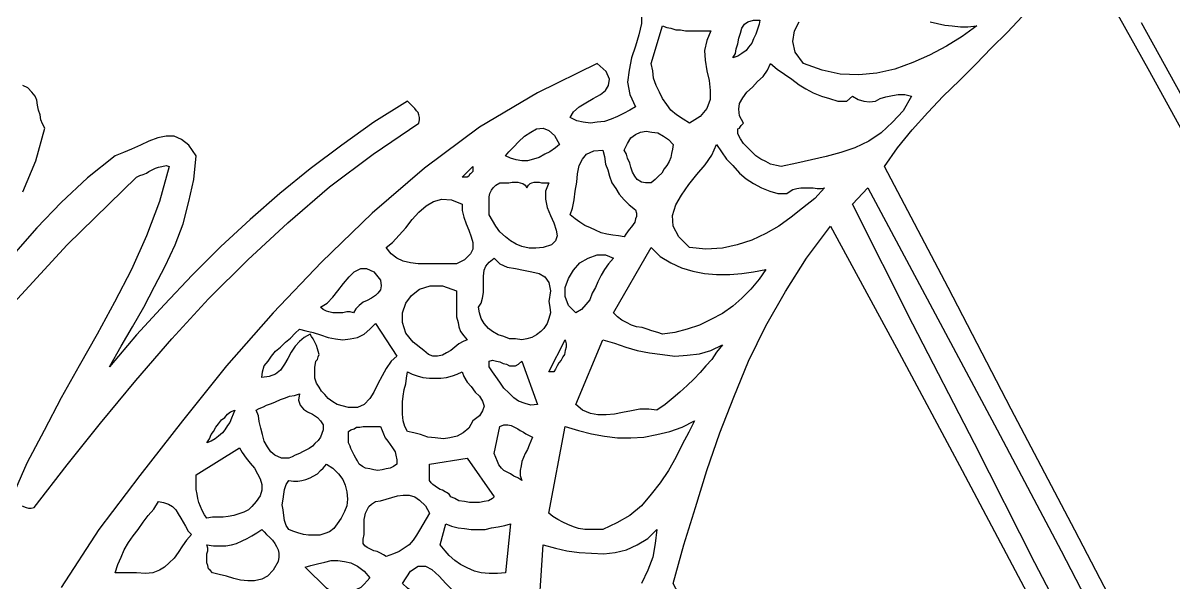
# Model space of a CAD drawing. Extents: x 0.02 to 6.9, y 0.03 to 9.01.
# Drawn here: x 2.986 to 4.393, y 4.742 to 5.426 of the extents above; entities that cross this region are included whole.
import ezdxf

# ---------------------------------------------------------------- set-up
doc = ezdxf.new("R2010")
doc.units = 0
doc.layers.add('1', color=7, linetype='Continuous')

msp = doc.modelspace()

# ---------------------------------------------------------------- linework, layer by layer
msp.add_lwpolyline([(4.353, 5.427), (4.381, 5.376), (4.409, 5.325)])
at = {"layer": '1'}
for points in [[(4.284, 5.509), (4.361, 5.371), (4.437, 5.233), (4.511, 5.093), (4.585, 4.954), (4.659, 4.814), (4.733, 4.675), (4.806, 4.535), (4.881, 4.396), (4.956, 4.257), (5.033, 4.119)], [(3.742, 5.439), (3.742, 5.426), (3.739, 5.412), (3.735, 5.398), (3.73, 5.384), (3.727, 5.369), (3.725, 5.354), (3.728, 5.339), (3.735, 5.324), (3.728, 5.32), (3.72, 5.316), (3.713, 5.312), (3.705, 5.309), (3.697, 5.306), (3.688, 5.305), (3.68, 5.304), (3.671, 5.305), (3.663, 5.307), (3.655, 5.311), (3.659, 5.318), (3.666, 5.324), (3.674, 5.329), (3.683, 5.334), (3.692, 5.339), (3.698, 5.344), (3.702, 5.35), (3.703, 5.358), (3.699, 5.367), (3.688, 5.377), (3.615, 5.341), (3.544, 5.299), (3.477, 5.249), (3.413, 5.194), (3.351, 5.134), (3.292, 5.072), (3.235, 5.007), (3.181, 4.94), (3.129, 4.873), (3.079, 4.807), (3.033, 4.736)], [(4.427, 4.509), (4.349, 4.658), (4.272, 4.806), (4.194, 4.954), (4.117, 5.103), (4.039, 5.251), (4.055, 5.274), (4.073, 5.296), (4.092, 5.317), (4.111, 5.337), (4.131, 5.356), (4.151, 5.376), (4.17, 5.396), (4.189, 5.415), (4.208, 5.435)], [(3.827, 5.417), (3.822, 5.405), (3.819, 5.393), (3.82, 5.381), (3.822, 5.368), (3.825, 5.356), (3.826, 5.344), (3.826, 5.333), (3.822, 5.322), (3.814, 5.312), (3.801, 5.304), (3.793, 5.309), (3.785, 5.314), (3.778, 5.32), (3.773, 5.327), (3.768, 5.334), (3.764, 5.342), (3.76, 5.35), (3.757, 5.359), (3.756, 5.368), (3.754, 5.377), (3.768, 5.423), (3.773, 5.421), (3.778, 5.42), (3.784, 5.418), (3.79, 5.418), (3.796, 5.417), (3.802, 5.417), (3.809, 5.417), (3.815, 5.417), (3.821, 5.417), (3.827, 5.417)], [(3.887, 5.43), (3.886, 5.425), (3.884, 5.419), (3.882, 5.413), (3.879, 5.407), (3.877, 5.402), (3.873, 5.397), (3.87, 5.393), (3.865, 5.389), (3.86, 5.386), (3.854, 5.384), (3.857, 5.389), (3.858, 5.395), (3.86, 5.401), (3.861, 5.408), (3.863, 5.414), (3.865, 5.42), (3.868, 5.425), (3.872, 5.428), (3.879, 5.43), (3.887, 5.43)], [(4.095, 5.428), (4.104, 5.426), (4.113, 5.424), (4.122, 5.423), (4.132, 5.422), (4.141, 5.422), (4.152, 5.423), (4.134, 5.41), (4.115, 5.398), (4.094, 5.387), (4.074, 5.378), (4.052, 5.37), (4.03, 5.365), (4.008, 5.363), (3.985, 5.364), (3.963, 5.369), (3.94, 5.377), (3.93, 5.391), (3.927, 5.404), (3.929, 5.417), (3.935, 5.428)], [(3.993, 5.331), (4, 5.337), (4.007, 5.333), (4.014, 5.331), (4.021, 5.33), (4.028, 5.331), (4.034, 5.334), (4.041, 5.336), (4.049, 5.338), (4.056, 5.339), (4.064, 5.339), (4.072, 5.337), (4.062, 5.319), (4.049, 5.305), (4.035, 5.292), (4.02, 5.282), (4.003, 5.274), (3.986, 5.268), (3.968, 5.263), (3.95, 5.259), (3.932, 5.255), (3.913, 5.251), (3.907, 5.252), (3.9, 5.254), (3.894, 5.257), (3.888, 5.26), (3.882, 5.264), (3.877, 5.269), (3.872, 5.274), (3.867, 5.279), (3.863, 5.285), (3.86, 5.291), (3.86, 5.293), (3.86, 5.295), (3.86, 5.297), (3.862, 5.298), (3.863, 5.3), (3.864, 5.301), (3.866, 5.303), (3.867, 5.304), (3.862, 5.313), (3.861, 5.321), (3.862, 5.328), (3.866, 5.335), (3.871, 5.342), (3.878, 5.348), (3.884, 5.355), (3.891, 5.361), (3.896, 5.369), (3.9, 5.377), (3.908, 5.37), (3.917, 5.364), (3.926, 5.358), (3.935, 5.351), (3.943, 5.346), (3.952, 5.341), (3.962, 5.337), (3.972, 5.334), (3.982, 5.331), (3.993, 5.331)], [(2.986, 5.22), (3.002, 5.258), (3.013, 5.298), (3.01, 5.303), (3.008, 5.308), (3.007, 5.314), (3.005, 5.32), (3.004, 5.326), (3.003, 5.332), (3.001, 5.337), (2.997, 5.342), (2.992, 5.347), (2.986, 5.35)], [(2.985, 4.836), (2.987, 4.835), (2.99, 4.834), (2.993, 4.833), (2.996, 4.833), (3, 4.834), (3.04, 4.886), (3.081, 4.937), (3.124, 4.989), (3.168, 5.04), (3.213, 5.089), (3.261, 5.137), (3.31, 5.182), (3.361, 5.226), (3.414, 5.266), (3.47, 5.304), (3.471, 5.308), (3.471, 5.311), (3.47, 5.314), (3.469, 5.317), (3.467, 5.319), (3.465, 5.322), (3.463, 5.324), (3.461, 5.326), (3.459, 5.328), (3.456, 5.331), (3.415, 5.305), (3.376, 5.277), (3.337, 5.248), (3.3, 5.218), (3.264, 5.186), (3.228, 5.153), (3.193, 5.118), (3.159, 5.082), (3.125, 5.045), (3.092, 5.006), (3.106, 5.031), (3.12, 5.055), (3.134, 5.079), (3.147, 5.104), (3.16, 5.129), (3.172, 5.155), (3.182, 5.181), (3.189, 5.208), (3.195, 5.235), (3.198, 5.264), (3.189, 5.277), (3.18, 5.284), (3.171, 5.288), (3.161, 5.288), (3.151, 5.286), (3.14, 5.282), (3.13, 5.277), (3.119, 5.272), (3.109, 5.268), (3.099, 5.264), (3.065, 5.237), (3.033, 5.207), (3.003, 5.176), (2.974, 5.143)], [(3.642, 5.278), (3.637, 5.274), (3.63, 5.269), (3.624, 5.266), (3.617, 5.262), (3.61, 5.26), (3.603, 5.258), (3.596, 5.258), (3.589, 5.259), (3.582, 5.261), (3.576, 5.264), (3.58, 5.269), (3.586, 5.275), (3.592, 5.281), (3.599, 5.288), (3.607, 5.293), (3.614, 5.297), (3.622, 5.298), (3.629, 5.295), (3.636, 5.289), (3.642, 5.278)], [(3.781, 5.278), (3.78, 5.272), (3.779, 5.267), (3.778, 5.262), (3.776, 5.257), (3.773, 5.252), (3.77, 5.248), (3.767, 5.243), (3.763, 5.239), (3.759, 5.235), (3.754, 5.231), (3.747, 5.231), (3.742, 5.232), (3.737, 5.235), (3.734, 5.239), (3.731, 5.244), (3.729, 5.25), (3.728, 5.255), (3.725, 5.261), (3.724, 5.266), (3.721, 5.271), (3.725, 5.279), (3.729, 5.286), (3.735, 5.29), (3.741, 5.293), (3.748, 5.294), (3.755, 5.293), (3.762, 5.292), (3.769, 5.288), (3.775, 5.284), (3.781, 5.278)], [(3.92, 5.218), (3.924, 5.221), (3.927, 5.223), (3.932, 5.224), (3.937, 5.225), (3.942, 5.225), (3.947, 5.225), (3.952, 5.225), (3.957, 5.224), (3.962, 5.224), (3.966, 5.225), (3.954, 5.212), (3.939, 5.2), (3.925, 5.189), (3.91, 5.178), (3.894, 5.169), (3.877, 5.161), (3.859, 5.155), (3.841, 5.151), (3.821, 5.15), (3.801, 5.152), (3.788, 5.165), (3.781, 5.178), (3.78, 5.191), (3.784, 5.204), (3.791, 5.216), (3.8, 5.229), (3.81, 5.241), (3.82, 5.253), (3.828, 5.265), (3.834, 5.278), (3.84, 5.269), (3.846, 5.26), (3.854, 5.252), (3.862, 5.243), (3.87, 5.236), (3.879, 5.23), (3.889, 5.225), (3.899, 5.221), (3.909, 5.218), (3.92, 5.218)], [(3.735, 5.198), (3.736, 5.194), (3.736, 5.19), (3.735, 5.187), (3.734, 5.183), (3.732, 5.18), (3.73, 5.177), (3.727, 5.174), (3.725, 5.171), (3.723, 5.168), (3.721, 5.165), (3.714, 5.166), (3.707, 5.167), (3.7, 5.168), (3.693, 5.17), (3.686, 5.173), (3.68, 5.176), (3.673, 5.179), (3.667, 5.183), (3.661, 5.187), (3.655, 5.192), (3.658, 5.2), (3.66, 5.21), (3.661, 5.221), (3.663, 5.232), (3.664, 5.242), (3.666, 5.252), (3.67, 5.26), (3.675, 5.266), (3.684, 5.27), (3.695, 5.271), (3.697, 5.263), (3.698, 5.254), (3.701, 5.247), (3.703, 5.239), (3.706, 5.231), (3.711, 5.224), (3.715, 5.217), (3.721, 5.21), (3.727, 5.204), (3.735, 5.198)], [(2.961, 5.069), (3.04, 5.155), (3.125, 5.238), (3.129, 5.24), (3.133, 5.241), (3.137, 5.243), (3.14, 5.245), (3.144, 5.247), (3.148, 5.249), (3.152, 5.25), (3.156, 5.251), (3.161, 5.252), (3.165, 5.251), (3.153, 5.208), (3.137, 5.166), (3.119, 5.125), (3.098, 5.085), (3.077, 5.046), (3.055, 5.007), (3.033, 4.968), (3.012, 4.928), (2.991, 4.888), (2.973, 4.847)], [(3.529, 5.238), (3.523, 5.238), (3.536, 5.251), (3.536, 5.249), (3.536, 5.247), (3.536, 5.245), (3.535, 5.244), (3.533, 5.242), (3.532, 5.241), (3.531, 5.239), (3.529, 5.238)], [(3.602, 5.225), (3.604, 5.228), (3.606, 5.23), (3.608, 5.231), (3.611, 5.232), (3.614, 5.232), (3.617, 5.232), (3.62, 5.231), (3.623, 5.231), (3.626, 5.231), (3.629, 5.231), (3.625, 5.221), (3.625, 5.211), (3.627, 5.201), (3.631, 5.191), (3.635, 5.182), (3.638, 5.173), (3.639, 5.166), (3.637, 5.16), (3.632, 5.155), (3.622, 5.152), (3.613, 5.151), (3.605, 5.151), (3.596, 5.153), (3.589, 5.156), (3.582, 5.16), (3.576, 5.165), (3.569, 5.171), (3.564, 5.178), (3.56, 5.185), (3.556, 5.192), (3.556, 5.196), (3.556, 5.201), (3.556, 5.205), (3.556, 5.21), (3.556, 5.214), (3.557, 5.218), (3.559, 5.222), (3.561, 5.225), (3.564, 5.228), (3.569, 5.231), (3.572, 5.231), (3.576, 5.231), (3.58, 5.231), (3.584, 5.232), (3.587, 5.232), (3.591, 5.232), (3.594, 5.231), (3.597, 5.23), (3.6, 5.228), (3.602, 5.225)], [(4.451, 4.329), (4.375, 4.474), (4.299, 4.62), (4.223, 4.766), (4.149, 4.912), (4.074, 5.058), (4, 5.205), (4.019, 5.225), (4.098, 5.077), (4.177, 4.929), (4.255, 4.781), (4.332, 4.632), (4.409, 4.484)], [(3.523, 5.205), (3.523, 5.197), (3.525, 5.189), (3.528, 5.181), (3.531, 5.173), (3.534, 5.165), (3.536, 5.158), (3.536, 5.15), (3.533, 5.144), (3.526, 5.137), (3.516, 5.132), (3.507, 5.132), (3.497, 5.132), (3.488, 5.132), (3.478, 5.132), (3.469, 5.132), (3.46, 5.133), (3.451, 5.135), (3.443, 5.139), (3.436, 5.144), (3.43, 5.152), (3.438, 5.158), (3.446, 5.167), (3.454, 5.176), (3.462, 5.186), (3.47, 5.195), (3.479, 5.203), (3.488, 5.208), (3.498, 5.211), (3.51, 5.21), (3.523, 5.205)], [(4.261, 3.827), (4.192, 3.958), (4.124, 4.088), (4.056, 4.219), (3.988, 4.35), (3.919, 4.48), (3.85, 4.611), (3.781, 4.741), (3.794, 4.788), (3.808, 4.834), (3.822, 4.879), (3.838, 4.925), (3.855, 4.969), (3.873, 5.013), (3.894, 5.056), (3.918, 5.098), (3.944, 5.139), (3.973, 5.178), (4.054, 5.029), (4.134, 4.879), (4.213, 4.73), (4.292, 4.58), (4.371, 4.43), (4.45, 4.281)], [(3.894, 5.125), (3.886, 5.113), (3.876, 5.101), (3.865, 5.09), (3.854, 5.08), (3.841, 5.071), (3.827, 5.064), (3.813, 5.057), (3.798, 5.052), (3.783, 5.048), (3.768, 5.046), (3.762, 5.048), (3.755, 5.05), (3.749, 5.052), (3.743, 5.054), (3.736, 5.055), (3.73, 5.057), (3.724, 5.06), (3.718, 5.063), (3.713, 5.067), (3.708, 5.072), (3.754, 5.152), (3.765, 5.141), (3.778, 5.133), (3.791, 5.127), (3.805, 5.123), (3.819, 5.12), (3.834, 5.119), (3.85, 5.119), (3.865, 5.12), (3.879, 5.122), (3.894, 5.125)], [(3.629, 5.086), (3.63, 5.079), (3.631, 5.072), (3.629, 5.065), (3.627, 5.059), (3.623, 5.053), (3.619, 5.049), (3.614, 5.045), (3.608, 5.042), (3.602, 5.04), (3.596, 5.039), (3.588, 5.04), (3.581, 5.04), (3.574, 5.043), (3.567, 5.045), (3.56, 5.049), (3.555, 5.053), (3.55, 5.059), (3.546, 5.065), (3.544, 5.072), (3.543, 5.079), (3.546, 5.084), (3.548, 5.09), (3.549, 5.097), (3.549, 5.103), (3.549, 5.11), (3.549, 5.117), (3.55, 5.124), (3.552, 5.129), (3.556, 5.134), (3.562, 5.139), (3.569, 5.132), (3.578, 5.128), (3.588, 5.126), (3.598, 5.124), (3.608, 5.122), (3.617, 5.12), (3.624, 5.116), (3.629, 5.109), (3.631, 5.099), (3.629, 5.086)], [(3.708, 5.139), (3.702, 5.132), (3.697, 5.125), (3.693, 5.118), (3.689, 5.11), (3.686, 5.103), (3.682, 5.096), (3.679, 5.088), (3.674, 5.082), (3.669, 5.076), (3.662, 5.072), (3.653, 5.081), (3.649, 5.092), (3.649, 5.103), (3.653, 5.114), (3.659, 5.124), (3.667, 5.133), (3.677, 5.139), (3.688, 5.143), (3.698, 5.143), (3.708, 5.139)], [(3.423, 5.112), (3.424, 5.105), (3.423, 5.1), (3.42, 5.096), (3.417, 5.093), (3.412, 5.09), (3.407, 5.087), (3.402, 5.085), (3.397, 5.081), (3.393, 5.077), (3.39, 5.072), (3.386, 5.073), (3.382, 5.073), (3.377, 5.072), (3.373, 5.072), (3.369, 5.072), (3.365, 5.072), (3.36, 5.073), (3.357, 5.074), (3.353, 5.076), (3.35, 5.079), (3.358, 5.084), (3.365, 5.091), (3.371, 5.099), (3.378, 5.108), (3.385, 5.116), (3.391, 5.122), (3.399, 5.126), (3.406, 5.126), (3.415, 5.122), (3.423, 5.112)], [(3.516, 5.099), (3.516, 5.092), (3.516, 5.086), (3.516, 5.079), (3.516, 5.073), (3.516, 5.067), (3.518, 5.06), (3.519, 5.055), (3.521, 5.049), (3.525, 5.044), (3.529, 5.039), (3.524, 5.037), (3.519, 5.034), (3.514, 5.03), (3.509, 5.026), (3.504, 5.023), (3.499, 5.02), (3.493, 5.019), (3.487, 5.019), (3.482, 5.021), (3.476, 5.026), (3.463, 5.036), (3.454, 5.047), (3.45, 5.06), (3.45, 5.072), (3.454, 5.084), (3.461, 5.093), (3.471, 5.101), (3.484, 5.105), (3.499, 5.105), (3.516, 5.099)], [(3.443, 5.019), (3.436, 5.013), (3.43, 5.004), (3.425, 4.995), (3.42, 4.985), (3.415, 4.975), (3.41, 4.967), (3.403, 4.96), (3.395, 4.956), (3.384, 4.956), (3.37, 4.96), (3.365, 4.963), (3.359, 4.967), (3.355, 4.972), (3.351, 4.976), (3.348, 4.981), (3.345, 4.986), (3.343, 4.992), (3.343, 4.998), (3.343, 5.005), (3.344, 5.013), (3.346, 5.015), (3.347, 5.018), (3.348, 5.021), (3.347, 5.025), (3.346, 5.028), (3.345, 5.032), (3.343, 5.036), (3.341, 5.04), (3.339, 5.043), (3.337, 5.046), (3.33, 5.042), (3.324, 5.037), (3.319, 5.031), (3.314, 5.024), (3.31, 5.016), (3.306, 5.009), (3.301, 5.002), (3.295, 4.997), (3.287, 4.994), (3.278, 4.993), (3.279, 5), (3.281, 5.007), (3.286, 5.013), (3.29, 5.019), (3.295, 5.025), (3.301, 5.03), (3.307, 5.036), (3.313, 5.041), (3.319, 5.047), (3.324, 5.052), (3.332, 5.05), (3.341, 5.048), (3.35, 5.045), (3.359, 5.042), (3.368, 5.04), (3.377, 5.039), (3.386, 5.04), (3.395, 5.042), (3.403, 5.046), (3.41, 5.052), (3.417, 5.059), (3.443, 5.019)], [(3.635, 5), (3.629, 5), (3.649, 5.039), (3.65, 5.034), (3.65, 5.03), (3.649, 5.026), (3.648, 5.021), (3.646, 5.018), (3.644, 5.014), (3.641, 5.011), (3.639, 5.007), (3.637, 5.003), (3.635, 5)], [(3.841, 5.033), (3.834, 5.024), (3.828, 5.015), (3.821, 5.007), (3.814, 4.999), (3.806, 4.991), (3.798, 4.983), (3.789, 4.975), (3.781, 4.968), (3.771, 4.96), (3.761, 4.953), (3.751, 4.954), (3.74, 4.954), (3.73, 4.952), (3.719, 4.95), (3.709, 4.948), (3.699, 4.947), (3.689, 4.947), (3.68, 4.949), (3.67, 4.953), (3.662, 4.96), (3.695, 5.039), (3.709, 5.035), (3.723, 5.03), (3.737, 5.026), (3.752, 5.023), (3.768, 5.021), (3.783, 5.019), (3.798, 5.02), (3.813, 5.022), (3.827, 5.026), (3.841, 5.033)], [(3.596, 5.013), (3.615, 4.96), (3.607, 4.959), (3.6, 4.961), (3.592, 4.964), (3.586, 4.968), (3.58, 4.974), (3.574, 4.98), (3.569, 4.987), (3.564, 4.994), (3.56, 5), (3.556, 5.006), (3.556, 5.013), (3.56, 5.014), (3.565, 5.013), (3.569, 5.012), (3.573, 5.01), (3.577, 5.009), (3.581, 5.007), (3.584, 5.007), (3.588, 5.007), (3.592, 5.009), (3.596, 5.013)], [(3.523, 5), (3.525, 4.994), (3.529, 4.987), (3.534, 4.982), (3.539, 4.975), (3.544, 4.97), (3.548, 4.964), (3.55, 4.958), (3.548, 4.952), (3.544, 4.946), (3.536, 4.94), (3.531, 4.931), (3.524, 4.925), (3.517, 4.921), (3.508, 4.919), (3.5, 4.918), (3.49, 4.919), (3.481, 4.92), (3.472, 4.923), (3.464, 4.925), (3.456, 4.927), (3.453, 4.933), (3.451, 4.94), (3.45, 4.948), (3.45, 4.955), (3.45, 4.963), (3.451, 4.97), (3.452, 4.978), (3.454, 4.985), (3.455, 4.992), (3.456, 5), (3.462, 4.997), (3.468, 4.995), (3.475, 4.993), (3.483, 4.992), (3.49, 4.992), (3.497, 4.992), (3.504, 4.993), (3.511, 4.995), (3.517, 4.997), (3.523, 5)], [(3.35, 4.92), (3.347, 4.916), (3.343, 4.912), (3.34, 4.909), (3.336, 4.906), (3.332, 4.904), (3.328, 4.902), (3.324, 4.9), (3.319, 4.898), (3.315, 4.896), (3.311, 4.894), (3.302, 4.894), (3.294, 4.898), (3.289, 4.902), (3.285, 4.908), (3.281, 4.915), (3.279, 4.923), (3.277, 4.931), (3.275, 4.939), (3.274, 4.946), (3.271, 4.953), (3.275, 4.955), (3.28, 4.957), (3.284, 4.959), (3.29, 4.961), (3.295, 4.963), (3.301, 4.966), (3.307, 4.968), (3.312, 4.97), (3.318, 4.971), (3.324, 4.973), (3.323, 4.965), (3.325, 4.959), (3.329, 4.954), (3.334, 4.951), (3.34, 4.948), (3.346, 4.944), (3.35, 4.94), (3.353, 4.935), (3.353, 4.929), (3.35, 4.92)], [(3.245, 4.953), (3.243, 4.948), (3.241, 4.943), (3.239, 4.938), (3.236, 4.934), (3.233, 4.929), (3.23, 4.925), (3.225, 4.921), (3.221, 4.918), (3.216, 4.915), (3.211, 4.913), (3.214, 4.918), (3.216, 4.923), (3.219, 4.927), (3.222, 4.932), (3.225, 4.936), (3.229, 4.941), (3.233, 4.944), (3.236, 4.948), (3.24, 4.951), (3.245, 4.953)], [(3.695, 4.807), (3.687, 4.807), (3.68, 4.807), (3.673, 4.807), (3.665, 4.808), (3.659, 4.81), (3.652, 4.813), (3.646, 4.816), (3.64, 4.819), (3.634, 4.823), (3.629, 4.827), (3.649, 4.933), (3.665, 4.928), (3.681, 4.924), (3.697, 4.921), (3.713, 4.919), (3.729, 4.919), (3.745, 4.92), (3.761, 4.923), (3.777, 4.927), (3.792, 4.932), (3.807, 4.94), (3.8, 4.926), (3.792, 4.911), (3.784, 4.895), (3.775, 4.879), (3.765, 4.864), (3.754, 4.85), (3.742, 4.836), (3.728, 4.824), (3.712, 4.815), (3.695, 4.807)], [(3.443, 4.887), (3.439, 4.884), (3.435, 4.882), (3.43, 4.881), (3.425, 4.88), (3.42, 4.879), (3.415, 4.88), (3.41, 4.881), (3.405, 4.882), (3.401, 4.884), (3.397, 4.887), (3.395, 4.891), (3.393, 4.894), (3.391, 4.898), (3.389, 4.902), (3.387, 4.906), (3.386, 4.909), (3.384, 4.913), (3.384, 4.918), (3.384, 4.922), (3.384, 4.927), (3.387, 4.929), (3.391, 4.93), (3.394, 4.932), (3.398, 4.932), (3.402, 4.933), (3.406, 4.933), (3.411, 4.933), (3.415, 4.933), (3.419, 4.933), (3.423, 4.933), (3.425, 4.928), (3.427, 4.924), (3.429, 4.919), (3.432, 4.915), (3.435, 4.911), (3.438, 4.907), (3.441, 4.902), (3.442, 4.898), (3.443, 4.892), (3.443, 4.887)], [(3.609, 4.92), (3.607, 4.915), (3.605, 4.91), (3.603, 4.905), (3.6, 4.9), (3.598, 4.895), (3.596, 4.89), (3.595, 4.885), (3.594, 4.879), (3.594, 4.873), (3.596, 4.867), (3.591, 4.87), (3.586, 4.872), (3.582, 4.875), (3.578, 4.877), (3.574, 4.879), (3.571, 4.882), (3.568, 4.886), (3.566, 4.89), (3.564, 4.895), (3.562, 4.9), (3.569, 4.933), (3.574, 4.935), (3.579, 4.935), (3.583, 4.934), (3.587, 4.932), (3.591, 4.93), (3.594, 4.928), (3.598, 4.926), (3.601, 4.924), (3.605, 4.922), (3.609, 4.92)], [(3.271, 4.841), (3.266, 4.835), (3.262, 4.831), (3.256, 4.828), (3.25, 4.826), (3.244, 4.824), (3.237, 4.823), (3.231, 4.822), (3.225, 4.822), (3.218, 4.822), (3.211, 4.821), (3.208, 4.825), (3.205, 4.83), (3.203, 4.835), (3.201, 4.84), (3.2, 4.845), (3.199, 4.85), (3.198, 4.856), (3.198, 4.862), (3.198, 4.867), (3.198, 4.874), (3.251, 4.907), (3.254, 4.901), (3.259, 4.894), (3.264, 4.888), (3.269, 4.882), (3.273, 4.875), (3.276, 4.869), (3.278, 4.862), (3.278, 4.855), (3.276, 4.848), (3.271, 4.841)], [(3.37, 4.814), (3.366, 4.808), (3.361, 4.804), (3.355, 4.802), (3.349, 4.8), (3.342, 4.8), (3.335, 4.8), (3.329, 4.801), (3.322, 4.803), (3.316, 4.805), (3.311, 4.807), (3.308, 4.812), (3.306, 4.818), (3.305, 4.824), (3.304, 4.831), (3.303, 4.837), (3.304, 4.844), (3.305, 4.85), (3.306, 4.856), (3.308, 4.862), (3.311, 4.867), (3.317, 4.866), (3.322, 4.866), (3.327, 4.867), (3.332, 4.868), (3.337, 4.87), (3.341, 4.872), (3.346, 4.875), (3.35, 4.879), (3.353, 4.882), (3.357, 4.887), (3.365, 4.882), (3.372, 4.875), (3.377, 4.868), (3.38, 4.861), (3.382, 4.853), (3.383, 4.844), (3.382, 4.836), (3.379, 4.829), (3.375, 4.821), (3.37, 4.814)], [(3.562, 4.847), (3.56, 4.845), (3.555, 4.842), (3.55, 4.841), (3.544, 4.84), (3.538, 4.84), (3.532, 4.84), (3.526, 4.841), (3.519, 4.842), (3.514, 4.845), (3.509, 4.847), (3.507, 4.85), (3.504, 4.852), (3.502, 4.853), (3.499, 4.855), (3.496, 4.856), (3.493, 4.858), (3.49, 4.86), (3.487, 4.862), (3.485, 4.864), (3.483, 4.867), (3.483, 4.887), (3.529, 4.894), (3.562, 4.847)], [(3.192, 4.801), (3.186, 4.794), (3.181, 4.787), (3.176, 4.779), (3.171, 4.772), (3.165, 4.766), (3.159, 4.761), (3.153, 4.757), (3.145, 4.754), (3.136, 4.753), (3.125, 4.754), (3.099, 4.754), (3.102, 4.764), (3.106, 4.773), (3.11, 4.782), (3.115, 4.791), (3.121, 4.799), (3.127, 4.807), (3.133, 4.816), (3.139, 4.824), (3.146, 4.832), (3.152, 4.841), (3.158, 4.84), (3.164, 4.838), (3.169, 4.835), (3.173, 4.831), (3.176, 4.826), (3.179, 4.821), (3.182, 4.816), (3.185, 4.811), (3.188, 4.805), (3.192, 4.801)], [(3.483, 4.827), (3.479, 4.82), (3.475, 4.813), (3.471, 4.806), (3.467, 4.8), (3.463, 4.794), (3.458, 4.788), (3.452, 4.784), (3.446, 4.78), (3.439, 4.777), (3.43, 4.774), (3.427, 4.776), (3.423, 4.778), (3.419, 4.78), (3.415, 4.781), (3.411, 4.783), (3.407, 4.785), (3.404, 4.787), (3.402, 4.79), (3.402, 4.795), (3.403, 4.801), (3.403, 4.805), (3.403, 4.81), (3.403, 4.814), (3.403, 4.819), (3.404, 4.823), (3.405, 4.827), (3.407, 4.831), (3.409, 4.835), (3.412, 4.838), (3.417, 4.841), (3.423, 4.842), (3.43, 4.844), (3.437, 4.846), (3.444, 4.848), (3.451, 4.849), (3.458, 4.849), (3.465, 4.847), (3.471, 4.843), (3.478, 4.836), (3.483, 4.827)], [(3.582, 4.814), (3.576, 4.754), (3.566, 4.753), (3.556, 4.753), (3.546, 4.754), (3.538, 4.756), (3.529, 4.76), (3.521, 4.764), (3.514, 4.769), (3.507, 4.775), (3.502, 4.781), (3.496, 4.788), (3.503, 4.814), (3.51, 4.811), (3.518, 4.809), (3.526, 4.808), (3.534, 4.807), (3.543, 4.807), (3.551, 4.807), (3.559, 4.809), (3.567, 4.81), (3.575, 4.812), (3.582, 4.814)], [(3.298, 4.768), (3.292, 4.757), (3.285, 4.75), (3.278, 4.746), (3.269, 4.744), (3.261, 4.744), (3.252, 4.745), (3.244, 4.747), (3.235, 4.75), (3.226, 4.752), (3.218, 4.754), (3.215, 4.757), (3.213, 4.759), (3.212, 4.763), (3.211, 4.766), (3.211, 4.769), (3.211, 4.773), (3.211, 4.777), (3.212, 4.781), (3.212, 4.784), (3.211, 4.788), (3.219, 4.787), (3.227, 4.787), (3.234, 4.787), (3.241, 4.788), (3.247, 4.79), (3.254, 4.793), (3.26, 4.796), (3.266, 4.799), (3.272, 4.803), (3.278, 4.807), (3.281, 4.804), (3.284, 4.801), (3.288, 4.797), (3.291, 4.794), (3.294, 4.79), (3.296, 4.786), (3.298, 4.782), (3.299, 4.778), (3.299, 4.773), (3.298, 4.768)], [(3.615, 4.682), (3.622, 4.788), (3.637, 4.784), (3.651, 4.781), (3.666, 4.779), (3.681, 4.778), (3.696, 4.777), (3.71, 4.779), (3.724, 4.782), (3.737, 4.788), (3.75, 4.796), (3.761, 4.807)], [(3.761, 4.807), (3.759, 4.79), (3.756, 4.773), (3.75, 4.757), (3.742, 4.741)], [(3.41, 4.748), (3.407, 4.744), (3.403, 4.74), (3.399, 4.736), (3.393, 4.733), (3.387, 4.73), (3.381, 4.728), (3.375, 4.728), (3.369, 4.729), (3.363, 4.731), (3.357, 4.735), (3.331, 4.761), (3.338, 4.763), (3.346, 4.765), (3.355, 4.767), (3.363, 4.769), (3.371, 4.769), (3.379, 4.768), (3.387, 4.766), (3.395, 4.762), (3.403, 4.756), (3.41, 4.748)], [(3.543, 4.721), (3.534, 4.718), (3.525, 4.716), (3.516, 4.715), (3.507, 4.715), (3.498, 4.717), (3.489, 4.719), (3.48, 4.722), (3.472, 4.726), (3.464, 4.73), (3.456, 4.735), (3.45, 4.741), (3.46, 4.756), (3.469, 4.762), (3.478, 4.762), (3.486, 4.758), (3.495, 4.75), (3.503, 4.741), (3.512, 4.732), (3.521, 4.725), (3.531, 4.721), (3.543, 4.721)]]:
    msp.add_lwpolyline(points, dxfattribs=at)

doc.saveas('drawing.dxf')
